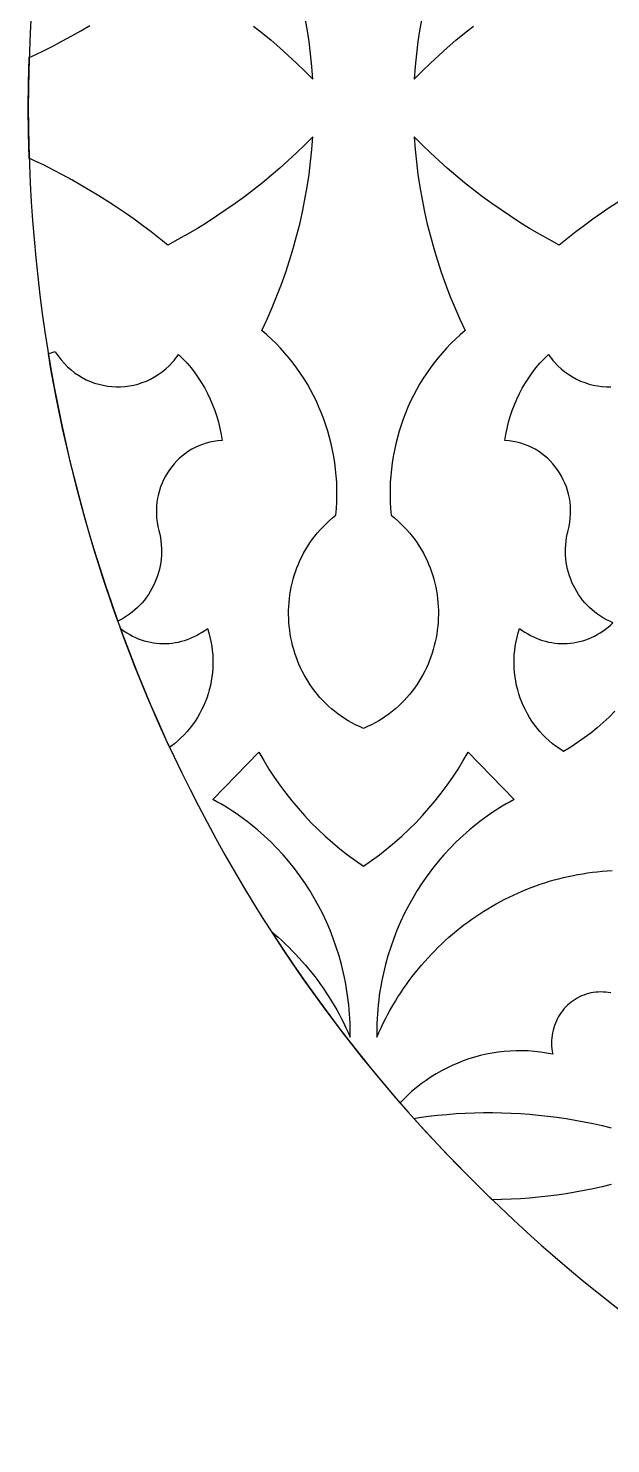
# Model space of a CAD drawing. Extents: x 1908 to 3442, y -299 to 721.
# Drawn here: x 3151.7 to 3180.5, y 151.4 to 221.4 of the extents above; entities that cross this region are included whole.
import ezdxf

# ---------------------------------------------------------------- set-up
doc = ezdxf.new("R2010")
doc.units = 0
doc.layers.add('BITMAP_LAYER', color=18, linetype='CONTINUOUS')

msp = doc.modelspace()

# ---------------------------------------------------------------- linework, layer by layer
at = {"layer": 'BITMAP_LAYER'}
msp.add_lwpolyline([(3226.678, 292.446, 0.414214), (3151.678, 217.446, 0.414214), (3226.678, 142.446, 0.414214), (3301.678, 217.446, 0.414214)], format="xyb", close=True, dxfattribs=at)
for points in [[(3162.806, 221.497), (3163.247, 221.148), (3163.68, 220.79), (3164.107, 220.423), (3164.527, 220.047), (3164.94, 219.663), (3165.346, 219.27), (3165.745, 218.869), (3165.696, 219.493), (3165.632, 220.116), (3165.553, 220.735), (3165.46, 221.352), (3165.352, 221.966)], [(3171.141, 221.966), (3171.033, 221.352), (3170.94, 220.735), (3170.861, 220.116), (3170.797, 219.493), (3170.748, 218.869), (3171.147, 219.27), (3171.553, 219.663), (3171.966, 220.047), (3172.386, 220.423), (3172.813, 220.79), (3173.246, 221.148), (3173.687, 221.497)], [(3180.884, 212.822), (3180.448, 212.537), (3180.017, 212.244), (3179.589, 211.943), (3179.166, 211.636), (3178.747, 211.321), (3178.333, 210.998), (3177.923, 210.669), (3177.429, 210.934), (3176.941, 211.208), (3176.459, 211.493), (3175.982, 211.786), (3175.51, 212.09), (3175.045, 212.402), (3174.586, 212.724), (3174.133, 213.056), (3173.687, 213.396), (3173.246, 213.745), (3172.813, 214.103), (3172.386, 214.47), (3171.966, 214.845), (3171.553, 215.23), (3171.147, 215.622), (3170.748, 216.023), (3170.797, 215.399), (3170.861, 214.777), (3170.94, 214.158), (3171.033, 213.541), (3171.141, 212.926), (3171.263, 212.316), (3171.4, 211.708), (3171.552, 211.105), (3171.717, 210.505), (3171.897, 209.91), (3172.091, 209.319), (3172.3, 208.734), (3172.522, 208.153), (3172.758, 207.578), (3173.008, 207.008), (3173.272, 206.445), (3173.029, 206.235), (3172.793, 206.017), (3172.565, 205.793), (3172.345, 205.562), (3172.132, 205.325), (3171.927, 205.082), (3171.73, 204.833), (3171.54, 204.578), (3171.359, 204.318), (3171.186, 204.053), (3171.021, 203.782), (3170.865, 203.507), (3170.717, 203.227), (3170.577, 202.943), (3170.446, 202.654), (3170.323, 202.362), (3170.21, 202.066), (3170.105, 201.766), (3170.009, 201.463), (3169.922, 201.156), (3169.844, 200.847), (3169.775, 200.535), (3169.715, 200.221), (3169.665, 199.905), (3169.624, 199.586), (3169.593, 199.266), (3169.571, 198.944), (3169.559, 198.62), (3169.557, 198.296), (3169.564, 197.97), (3169.582, 197.644), (3169.609, 197.317), (3169.778, 197.18), (3169.94, 197.039), (3170.096, 196.893), (3170.245, 196.744), (3170.388, 196.591), (3170.524, 196.434), (3170.654, 196.274), (3170.778, 196.111), (3170.895, 195.944), (3171.006, 195.775), (3171.11, 195.602), (3171.209, 195.427), (3171.301, 195.25), (3171.387, 195.07), (3171.467, 194.888), (3171.54, 194.704), (3171.607, 194.519), (3171.669, 194.331), (3171.724, 194.142), (3171.773, 193.952), (3171.816, 193.761), (3171.853, 193.569), (3171.884, 193.376), (3171.909, 193.182), (3171.927, 192.988), (3171.94, 192.793), (3171.948, 192.598), (3171.949, 192.404), (3171.944, 192.209), (3171.933, 192.015), (3171.917, 191.821), (3171.895, 191.628), (3171.867, 191.436), (3171.833, 191.244), (3171.793, 191.054), (3171.748, 190.865), (3171.697, 190.678), (3171.64, 190.492), (3171.578, 190.308), (3171.51, 190.126), (3171.436, 189.946), (3171.357, 189.769), (3171.272, 189.593), (3171.182, 189.421), (3171.086, 189.251), (3170.985, 189.084), (3170.878, 188.921), (3170.766, 188.76), (3170.648, 188.604), (3170.525, 188.45), (3170.397, 188.301), (3170.263, 188.155), (3170.124, 188.013), (3169.979, 187.876), (3169.83, 187.743), (3169.675, 187.615), (3169.514, 187.492), (3169.349, 187.373), (3169.178, 187.26), (3169.002, 187.151), (3168.821, 187.049), (3168.635, 186.951), (3168.444, 186.86), (3168.246, 186.774), (3168.049, 186.86), (3167.858, 186.951), (3167.672, 187.049), (3167.491, 187.151), (3167.315, 187.26), (3167.144, 187.373), (3166.979, 187.492), (3166.818, 187.615), (3166.663, 187.743), (3166.513, 187.876), (3166.369, 188.013), (3166.23, 188.155), (3166.096, 188.301), (3165.968, 188.45), (3165.845, 188.604), (3165.727, 188.76), (3165.615, 188.921), (3165.508, 189.084), (3165.407, 189.251), (3165.311, 189.421), (3165.22, 189.593), (3165.136, 189.769), (3165.057, 189.946), (3164.983, 190.126), (3164.915, 190.308), (3164.853, 190.492), (3164.796, 190.678), (3164.745, 190.865), (3164.7, 191.054), (3164.66, 191.244), (3164.626, 191.436), (3164.598, 191.628), (3164.576, 191.821), (3164.56, 192.015), (3164.549, 192.209), (3164.544, 192.404), (3164.545, 192.598), (3164.552, 192.793), (3164.565, 192.988), (3164.584, 193.182), (3164.609, 193.376), (3164.64, 193.569), (3164.677, 193.761), (3164.72, 193.952), (3164.769, 194.142), (3164.824, 194.331), (3164.885, 194.519), (3164.953, 194.704), (3165.026, 194.888), (3165.106, 195.07), (3165.192, 195.25), (3165.284, 195.427), (3165.383, 195.602), (3165.487, 195.775), (3165.598, 195.944), (3165.715, 196.111), (3165.839, 196.274), (3165.969, 196.434), (3166.105, 196.591), (3166.248, 196.744), (3166.397, 196.893), (3166.553, 197.039), (3166.715, 197.18), (3166.884, 197.317), (3166.911, 197.644), (3166.929, 197.97), (3166.936, 198.296), (3166.934, 198.62), (3166.922, 198.944), (3166.9, 199.266), (3166.869, 199.586), (3166.828, 199.905), (3166.778, 200.221), (3166.718, 200.535), (3166.649, 200.847), (3166.571, 201.156), (3166.484, 201.463), (3166.388, 201.766), (3166.283, 202.066), (3166.169, 202.362), (3166.047, 202.654), (3165.916, 202.943), (3165.776, 203.227), (3165.628, 203.507), (3165.472, 203.782), (3165.307, 204.053), (3165.134, 204.318), (3164.953, 204.578), (3164.763, 204.833), (3164.566, 205.082), (3164.361, 205.325), (3164.148, 205.562), (3163.928, 205.793), (3163.7, 206.017), (3163.464, 206.235), (3163.221, 206.445), (3163.485, 207.008), (3163.735, 207.578), (3163.971, 208.153), (3164.193, 208.734), (3164.402, 209.319), (3164.596, 209.91), (3164.776, 210.505), (3164.941, 211.105), (3165.093, 211.708), (3165.23, 212.316), (3165.352, 212.926), (3165.46, 213.541), (3165.553, 214.158), (3165.632, 214.777), (3165.696, 215.399), (3165.745, 216.023), (3165.346, 215.622), (3164.94, 215.23), (3164.527, 214.845), (3164.107, 214.47), (3163.68, 214.103), (3163.247, 213.745), (3162.806, 213.396), (3162.36, 213.056), (3161.907, 212.724), (3161.448, 212.402), (3160.982, 212.09), (3160.511, 211.786), (3160.034, 211.493), (3159.552, 211.208), (3159.064, 210.934), (3158.57, 210.669), (3158.16, 210.998), (3157.746, 211.321), (3157.327, 211.636), (3156.904, 211.943), (3156.476, 212.244), (3156.045, 212.537), (3155.609, 212.822), (3155.17, 213.1), (3154.726, 213.371), (3154.279, 213.633), (3153.829, 213.889), (3153.374, 214.137), (3152.917, 214.377), (3152.456, 214.609), (3151.991, 214.834), (3151.721, 214.959), (3151.689, 216.203), (3151.678, 217.446), (3151.689, 218.69), (3151.721, 219.933), (3151.991, 220.059), (3152.456, 220.283), (3152.917, 220.516), (3153.374, 220.756), (3153.829, 221.004), (3154.279, 221.259), (3154.726, 221.522)], [(3180.679, 187.617), (3180.395, 187.334), (3180.101, 187.06), (3179.798, 186.797), (3179.484, 186.543), (3179.162, 186.3), (3178.83, 186.068), (3178.489, 185.847), (3178.139, 185.637), (3177.951, 185.756), (3177.77, 185.882), (3177.596, 186.016), (3177.428, 186.156), (3177.268, 186.303), (3177.115, 186.456), (3176.969, 186.615), (3176.83, 186.78), (3176.699, 186.951), (3176.575, 187.126), (3176.459, 187.307), (3176.351, 187.492), (3176.25, 187.681), (3176.157, 187.875), (3176.073, 188.072), (3175.996, 188.272), (3175.928, 188.476), (3175.868, 188.683), (3175.816, 188.892), (3175.773, 189.104), (3175.739, 189.317), (3175.713, 189.532), (3175.696, 189.749), (3175.689, 189.967), (3175.69, 190.186), (3175.7, 190.405), (3175.72, 190.625), (3175.749, 190.844), (3175.787, 191.064), (3175.835, 191.282), (3175.893, 191.5), (3175.96, 191.717), (3176.093, 191.618), (3176.229, 191.525), (3176.367, 191.44), (3176.508, 191.362), (3176.651, 191.291), (3176.797, 191.227), (3176.944, 191.17), (3177.094, 191.12), (3177.244, 191.078), (3177.396, 191.042), (3177.549, 191.013), (3177.703, 190.991), (3177.857, 190.976), (3178.011, 190.968), (3178.166, 190.967), (3178.32, 190.973), (3178.474, 190.986), (3178.627, 191.006), (3178.78, 191.032), (3178.931, 191.066), (3179.081, 191.106), (3179.23, 191.153), (3179.377, 191.207), (3179.522, 191.268), (3179.664, 191.335), (3179.804, 191.41), (3179.942, 191.491), (3180.076, 191.578), (3180.207, 191.673), (3180.335, 191.774), (3180.459, 191.882), (3180.58, 191.997), (3180.417, 192.067), (3180.259, 192.144), (3180.107, 192.228), (3179.959, 192.318), (3179.816, 192.415), (3179.679, 192.518), (3179.547, 192.627), (3179.421, 192.742), (3179.3, 192.862), (3179.185, 192.987), (3179.076, 193.117), (3178.973, 193.252), (3178.876, 193.392), (3178.786, 193.535), (3178.702, 193.683), (3178.624, 193.834), (3178.553, 193.989), (3178.488, 194.147), (3178.431, 194.307), (3178.38, 194.471), (3178.337, 194.637), (3178.301, 194.805), (3178.272, 194.975), (3178.25, 195.147), (3178.236, 195.321), (3178.23, 195.495), (3178.232, 195.671), (3178.241, 195.847), (3178.259, 196.024), (3178.285, 196.201), (3178.319, 196.378), (3178.362, 196.555), (3178.41, 196.759), (3178.447, 196.963), (3178.471, 197.165), (3178.484, 197.367), (3178.486, 197.567), (3178.477, 197.765), (3178.456, 197.961), (3178.426, 198.154), (3178.385, 198.344), (3178.334, 198.531), (3178.274, 198.714), (3178.204, 198.893), (3178.125, 199.067), (3178.037, 199.236), (3177.941, 199.4), (3177.836, 199.558), (3177.723, 199.71), (3177.602, 199.855), (3177.474, 199.994), (3177.338, 200.125), (3177.196, 200.249), (3177.046, 200.365), (3176.89, 200.472), (3176.728, 200.571), (3176.56, 200.66), (3176.386, 200.74), (3176.207, 200.81), (3176.023, 200.87), (3175.833, 200.919), (3175.64, 200.957), (3175.441, 200.984), (3175.239, 200.999), (3175.286, 201.304), (3175.346, 201.606), (3175.418, 201.904), (3175.502, 202.198), (3175.598, 202.487), (3175.705, 202.771), (3175.824, 203.05), (3175.955, 203.323), (3176.097, 203.591), (3176.25, 203.852), (3176.413, 204.106), (3176.587, 204.353), (3176.772, 204.592), (3176.967, 204.823), (3177.172, 205.047), (3177.386, 205.261), (3177.458, 205.16), (3177.533, 205.062), (3177.609, 204.968), (3177.688, 204.876), (3177.852, 204.704), (3178.024, 204.544), (3178.203, 204.398), (3178.389, 204.265), (3178.58, 204.146), (3178.777, 204.039), (3178.979, 203.946), (3179.185, 203.866), (3179.394, 203.798), (3179.606, 203.744), (3179.82, 203.704), (3180.036, 203.676), (3180.253, 203.661), (3180.47, 203.659)], [(3180.466, 173.69), (3180.346, 173.712), (3180.225, 173.728), (3180.101, 173.738), (3179.976, 173.741), (3179.85, 173.738), (3179.727, 173.728), (3179.605, 173.712), (3179.485, 173.69), (3179.367, 173.661), (3179.252, 173.628), (3179.139, 173.588), (3179.028, 173.543), (3178.92, 173.492), (3178.815, 173.437), (3178.713, 173.376), (3178.614, 173.31), (3178.519, 173.24), (3178.427, 173.165), (3178.339, 173.086), (3178.254, 173.002), (3178.174, 172.915), (3178.097, 172.823), (3178.025, 172.728), (3177.957, 172.629), (3177.894, 172.527), (3177.835, 172.421), (3177.781, 172.313), (3177.732, 172.201), (3177.689, 172.087), (3177.651, 171.969), (3177.618, 171.85), (3177.591, 171.728), (3177.569, 171.604), (3177.554, 171.477), (3177.544, 171.349), (3177.541, 171.22), (3177.545, 171.077), (3177.556, 170.937), (3177.575, 170.8), (3177.601, 170.665), (3177.299, 170.723), (3176.997, 170.768), (3176.696, 170.801), (3176.394, 170.823), (3176.094, 170.834), (3175.794, 170.833), (3175.495, 170.821), (3175.198, 170.798), (3174.902, 170.764), (3174.609, 170.719), (3174.317, 170.663), (3174.028, 170.597), (3173.742, 170.52), (3173.459, 170.433), (3173.18, 170.335), (3172.904, 170.227), (3172.632, 170.109), (3172.364, 169.981), (3172.1, 169.843), (3171.841, 169.695), (3171.587, 169.538), (3171.339, 169.371), (3171.096, 169.195), (3170.858, 169.009), (3170.627, 168.815), (3170.402, 168.611), (3170.184, 168.398), (3170.058, 168.266), (3169.23, 169.23), (3168.195, 170.491), (3167.189, 171.773), (3166.212, 173.074), (3165.266, 174.393), (3164.35, 175.731), (3163.708, 176.712), (3163.841, 176.601), (3164.023, 176.444), (3164.202, 176.283), (3164.378, 176.119), (3164.552, 175.952), (3164.722, 175.782), (3164.891, 175.608), (3165.056, 175.431), (3165.218, 175.251), (3165.378, 175.068), (3165.534, 174.882), (3165.687, 174.692), (3165.837, 174.5), (3165.985, 174.304), (3166.128, 174.106), (3166.269, 173.905), (3166.406, 173.7), (3166.54, 173.493), (3166.671, 173.283), (3166.798, 173.07), (3166.922, 172.855), (3167.042, 172.636), (3167.159, 172.415), (3167.272, 172.191), (3167.381, 171.965), (3167.487, 171.736), (3167.589, 171.504), (3167.591, 171.735), (3167.588, 171.966), (3167.582, 172.196), (3167.572, 172.425), (3167.558, 172.653), (3167.54, 172.88), (3167.519, 173.107), (3167.493, 173.333), (3167.464, 173.558), (3167.431, 173.782), (3167.395, 174.005), (3167.354, 174.227), (3167.31, 174.448), (3167.263, 174.668), (3167.212, 174.886), (3167.157, 175.104), (3167.036, 175.535), (3166.902, 175.96), (3166.754, 176.38), (3166.592, 176.794), (3166.417, 177.201), (3166.229, 177.602), (3166.027, 177.995), (3165.813, 178.381), (3165.586, 178.759), (3165.346, 179.129), (3165.095, 179.49), (3164.831, 179.843), (3164.555, 180.186), (3164.268, 180.52), (3163.97, 180.844), (3163.66, 181.157), (3163.501, 181.31), (3163.339, 181.46), (3163.175, 181.608), (3163.008, 181.752), (3162.838, 181.894), (3162.665, 182.033), (3162.49, 182.169), (3162.313, 182.302), (3162.133, 182.432), (3161.95, 182.559), (3161.765, 182.683), (3161.577, 182.803), (3161.387, 182.921), (3161.195, 183.035), (3161, 183.146), (3160.802, 183.254), (3163.067, 185.6), (3163.312, 185.176), (3163.567, 184.761), (3163.835, 184.355), (3164.113, 183.957), (3164.402, 183.569), (3164.703, 183.19), (3165.013, 182.82), (3165.334, 182.46), (3165.665, 182.11), (3166.006, 181.77), (3166.356, 181.441), (3166.716, 181.122), (3167.085, 180.815), (3167.463, 180.518), (3167.85, 180.233), (3168.245, 179.959), (3168.246, 179.959), (3168.246, 179.959), (3168.247, 179.959), (3168.248, 179.959), (3168.643, 180.233), (3169.03, 180.518), (3169.408, 180.815), (3169.777, 181.122), (3170.137, 181.441), (3170.487, 181.77), (3170.828, 182.11), (3171.159, 182.46), (3171.48, 182.82), (3171.79, 183.19), (3172.09, 183.569), (3172.38, 183.957), (3172.658, 184.355), (3172.925, 184.761), (3173.181, 185.176), (3173.426, 185.6), (3175.691, 183.254), (3175.493, 183.146), (3175.298, 183.035), (3175.106, 182.921), (3174.916, 182.803), (3174.728, 182.683), (3174.543, 182.559), (3174.36, 182.432), (3174.18, 182.302), (3174.003, 182.169), (3173.827, 182.033), (3173.655, 181.894), (3173.485, 181.752), (3173.318, 181.608), (3173.154, 181.46), (3172.992, 181.31), (3172.833, 181.157), (3172.523, 180.844), (3172.225, 180.52), (3171.937, 180.186), (3171.662, 179.843), (3171.398, 179.49), (3171.147, 179.129), (3170.907, 178.759), (3170.68, 178.381), (3170.466, 177.995), (3170.264, 177.602), (3170.076, 177.201), (3169.901, 176.794), (3169.739, 176.38), (3169.591, 175.96), (3169.456, 175.535), (3169.336, 175.104), (3169.281, 174.886), (3169.23, 174.668), (3169.183, 174.448), (3169.139, 174.227), (3169.098, 174.005), (3169.062, 173.782), (3169.029, 173.558), (3169, 173.333), (3168.974, 173.107), (3168.953, 172.88), (3168.935, 172.653), (3168.921, 172.425), (3168.911, 172.196), (3168.905, 171.966), (3168.902, 171.735), (3168.904, 171.504), (3169.006, 171.736), (3169.112, 171.965), (3169.221, 172.191), (3169.334, 172.415), (3169.451, 172.636), (3169.571, 172.855), (3169.695, 173.07), (3169.822, 173.283), (3169.952, 173.493), (3170.086, 173.7), (3170.224, 173.905), (3170.365, 174.106), (3170.508, 174.304), (3170.655, 174.5), (3170.806, 174.692), (3170.959, 174.882), (3171.115, 175.068), (3171.275, 175.251), (3171.437, 175.431), (3171.602, 175.608), (3171.77, 175.782), (3171.941, 175.952), (3172.115, 176.119), (3172.291, 176.283), (3172.47, 176.444), (3172.652, 176.601), (3172.836, 176.755), (3173.023, 176.905), (3173.212, 177.052), (3173.404, 177.195), (3173.598, 177.335), (3173.794, 177.471), (3173.993, 177.604), (3174.194, 177.733), (3174.397, 177.858), (3174.602, 177.98), (3174.809, 178.098), (3175.019, 178.212), (3175.23, 178.323), (3175.443, 178.429), (3175.659, 178.532), (3175.876, 178.631), (3176.094, 178.726), (3176.315, 178.817), (3176.537, 178.904), (3176.761, 178.986), (3176.987, 179.065), (3177.214, 179.14), (3177.443, 179.211), (3177.673, 179.277), (3177.904, 179.34), (3178.137, 179.398), (3178.372, 179.452), (3178.607, 179.501), (3178.844, 179.547), (3179.082, 179.588), (3179.321, 179.624), (3179.561, 179.657), (3179.802, 179.684), (3180.045, 179.707), (3180.288, 179.726), (3180.532, 179.74)], [(3180.487, 164.222), (3180.044, 164.113), (3179.599, 164.013), (3179.153, 163.921), (3178.706, 163.838), (3178.257, 163.763), (3177.807, 163.696), (3177.357, 163.638), (3176.905, 163.588), (3176.453, 163.546), (3176, 163.513), (3175.547, 163.489), (3175.093, 163.473), (3174.639, 163.465), (3174.614, 163.465), (3173.645, 164.413), (3172.501, 165.582), (3171.384, 166.775), (3170.742, 167.491), (3171.005, 167.532), (3171.458, 167.593), (3171.912, 167.645), (3172.366, 167.688), (3172.82, 167.724), (3173.275, 167.75), (3173.729, 167.768), (3174.184, 167.778), (3174.639, 167.779), (3175.093, 167.771), (3175.547, 167.755), (3176, 167.731), (3176.453, 167.698), (3176.905, 167.656), (3177.357, 167.606), (3177.807, 167.548), (3178.257, 167.481), (3178.706, 167.406), (3179.153, 167.323), (3179.599, 167.231), (3180.044, 167.131), (3180.487, 167.022)]]:
    msp.add_lwpolyline(points, dxfattribs=at)
for points in [[(3153.076, 205.293), (3153.146, 205.192), (3153.294, 204.999), (3153.45, 204.82), (3153.615, 204.653), (3153.788, 204.499), (3153.968, 204.358), (3154.154, 204.23), (3154.347, 204.115), (3154.544, 204.012), (3154.747, 203.923), (3154.953, 203.846), (3155.163, 203.783), (3155.375, 203.733), (3155.59, 203.695), (3155.806, 203.671), (3156.023, 203.659), (3156.24, 203.661), (3156.457, 203.676), (3156.673, 203.704), (3156.887, 203.744), (3157.099, 203.798), (3157.308, 203.866), (3157.514, 203.946), (3157.716, 204.039), (3157.913, 204.146), (3158.104, 204.265), (3158.29, 204.398), (3158.469, 204.544), (3158.641, 204.704), (3158.805, 204.876), (3158.884, 204.968), (3158.96, 205.062), (3159.035, 205.16), (3159.107, 205.261), (3159.321, 205.047), (3159.526, 204.823), (3159.721, 204.592), (3159.906, 204.353), (3160.08, 204.106), (3160.243, 203.852), (3160.396, 203.591), (3160.538, 203.323), (3160.668, 203.05), (3160.788, 202.771), (3160.895, 202.487), (3160.991, 202.198), (3161.075, 201.904), (3161.147, 201.606), (3161.207, 201.304), (3161.254, 200.999), (3161.052, 200.984), (3160.853, 200.957), (3160.659, 200.919), (3160.47, 200.87), (3160.286, 200.81), (3160.107, 200.74), (3159.933, 200.66), (3159.765, 200.571), (3159.603, 200.472), (3159.447, 200.365), (3159.297, 200.249), (3159.155, 200.125), (3159.019, 199.994), (3158.891, 199.855), (3158.77, 199.71), (3158.657, 199.558), (3158.552, 199.4), (3158.456, 199.236), (3158.368, 199.067), (3158.289, 198.893), (3158.219, 198.714), (3158.158, 198.531), (3158.108, 198.344), (3158.067, 198.154), (3158.036, 197.961), (3158.016, 197.765), (3158.007, 197.567), (3158.009, 197.367), (3158.022, 197.165), (3158.046, 196.963), (3158.083, 196.759), (3158.131, 196.555), (3158.174, 196.378), (3158.208, 196.201), (3158.234, 196.024), (3158.251, 195.847), (3158.261, 195.671), (3158.263, 195.495), (3158.257, 195.321), (3158.243, 195.147), (3158.221, 194.975), (3158.192, 194.805), (3158.156, 194.637), (3158.113, 194.471), (3158.062, 194.307), (3158.005, 194.147), (3157.94, 193.989), (3157.869, 193.834), (3157.791, 193.683), (3157.707, 193.535), (3157.617, 193.392), (3157.52, 193.252), (3157.417, 193.117), (3157.308, 192.987), (3157.193, 192.862), (3157.072, 192.742), (3156.946, 192.627), (3156.814, 192.518), (3156.677, 192.415), (3156.534, 192.318), (3156.386, 192.228), (3156.233, 192.144), (3156.102, 192.08), (3155.855, 192.765), (3155.36, 194.234), (3154.898, 195.705), (3154.468, 197.178), (3154.071, 198.651), (3153.706, 200.124), (3153.372, 201.596), (3153.069, 203.066), (3152.798, 204.532), (3152.672, 205.299), (3152.701, 205.308), (3153.008, 205.397)], [(3160.6, 191.5), (3160.658, 191.282), (3160.706, 191.064), (3160.744, 190.844), (3160.773, 190.625), (3160.793, 190.405), (3160.803, 190.186), (3160.804, 189.967), (3160.797, 189.749), (3160.78, 189.532), (3160.754, 189.317), (3160.72, 189.104), (3160.677, 188.892), (3160.625, 188.683), (3160.565, 188.476), (3160.497, 188.272), (3160.42, 188.072), (3160.336, 187.875), (3160.243, 187.681), (3160.142, 187.492), (3160.034, 187.307), (3159.918, 187.126), (3159.794, 186.951), (3159.663, 186.78), (3159.524, 186.615), (3159.378, 186.456), (3159.225, 186.303), (3159.065, 186.156), (3158.897, 186.016), (3158.723, 185.882), (3158.665, 185.842), (3158.164, 186.937), (3157.537, 188.385), (3156.944, 189.839), (3156.383, 191.3), (3156.234, 191.714), (3156.286, 191.673), (3156.417, 191.578), (3156.551, 191.491), (3156.689, 191.41), (3156.829, 191.335), (3156.971, 191.268), (3157.116, 191.207), (3157.263, 191.153), (3157.411, 191.106), (3157.562, 191.066), (3157.713, 191.032), (3157.865, 191.006), (3158.019, 190.986), (3158.173, 190.973), (3158.327, 190.967), (3158.482, 190.968), (3158.636, 190.976), (3158.79, 190.991), (3158.944, 191.013), (3159.097, 191.042), (3159.249, 191.078), (3159.399, 191.12), (3159.549, 191.17), (3159.696, 191.227), (3159.842, 191.291), (3159.985, 191.362), (3160.126, 191.44), (3160.264, 191.525), (3160.4, 191.618), (3160.532, 191.717)]]:
    msp.add_lwpolyline(points, close=True, dxfattribs=at)

doc.saveas('drawing.dxf')
